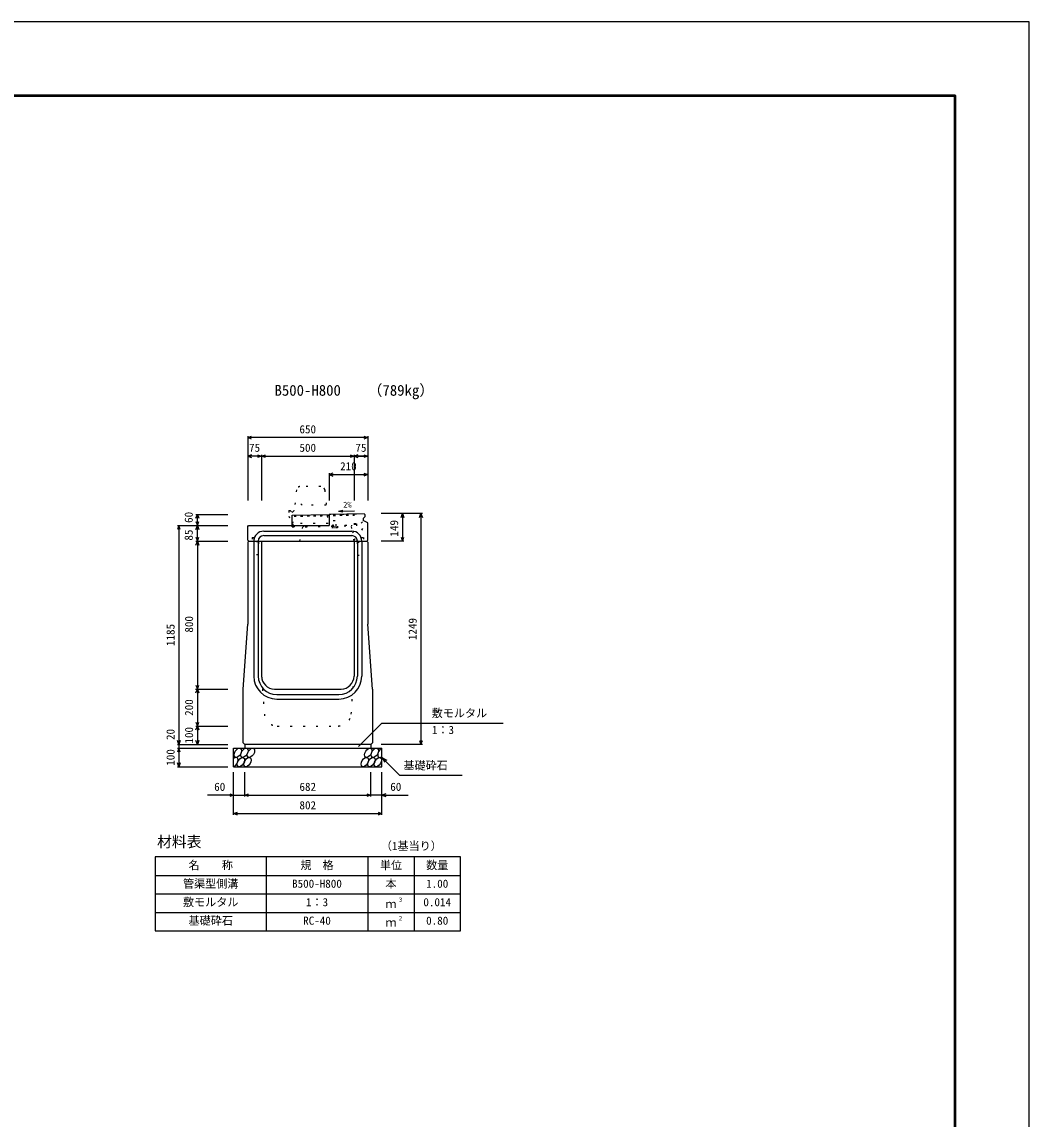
# Model space of a CAD drawing. Units: millimetres, scale not verified. Extents: x -12600 to 12600, y -5940 to 5940.
# Drawn here: x 7154 to 12600, y 5 to 5940 of the extents above; entities that cross this region are included whole.
import ezdxf
from ezdxf.enums import TextEntityAlignment as Align

# ---------------------------------------------------------------- set-up
doc = ezdxf.new("R2010")
doc.units = ezdxf.units.MM
doc.header["$LTSCALE"] = 40
doc.linetypes.add('DOTTED', pattern=[1.75, 0.25, -1.5])
for name, color, linetype, lineweight in [('0-0_DIM', 7, 'Continuous', 25), ('0-1_Defpoints', 5, 'Continuous', 25), ('0-2_HATCH', 6, 'DOTTED', 25), ('0-3_HYO', 3, 'Continuous', 25), ('0-4_HYO2', 4, 'Continuous', 25), ('0-5_OUTLINE', 3, 'Continuous', 25), ('0-6_OUTLINE2', 4, 'DOTTED', 25), ('0-7_TXT', 7, 'Continuous', 25), ('0-8_WAKU', 3, 'Continuous', 25)]:
    doc.layers.add(name, color=color, linetype=linetype, lineweight=lineweight)
doc.styles.add('ＭＳ ゴシック', font='')
doc.styles.get('ＭＳ ゴシック').set_extended_font_data('MS Gothic')

msp = doc.modelspace()

# ---------------------------------------------------------------- linework, layer by layer
at = {"layer": '0-0_DIM'}
for p, q in [((8375, 3698.96), (8375, 3351.46)), ((9025, 3691.46), (8375, 3691.46)), ((9025, 3698.96), (9025, 3351.46)), ((8450, 3591.46), (8375, 3591.46)), ((8450, 3598.96), (8450, 3351.46)), ((8450, 3591.46), (8950, 3591.46)), ((8950, 3598.96), (8950, 3351.46)), ((9025, 3591.46), (8950, 3591.46)), ((8970, 3591.46), (9025, 3591.46)), ((8815, 3498.96), (8815, 3351.46)), ((8815, 3491.46), (9025, 3491.46)), ((8095.5, 3276.46), (8268, 3276.46)), ((8103, 3216.46), (8103, 3276.46)), ((9319.5, 3280.46), (9097, 3280.46)), ((9212, 3280.46), (9212, 3131.46)), ((9312, 3280.46), (9312, 2031.46)), ((7995.5, 3216.46), (8268, 3216.46)), ((8003, 3216.46), (8003, 2031.46)), ((8103, 3131.46), (8103, 3216.46)), ((8095.5, 3131.46), (8268, 3131.46)), ((9219.5, 3131.46), (9097, 3131.46)), ((8092.25, 2331.46), (8264.75, 2331.46)), ((8095.5, 2331.46), (8268, 2331.46)), ((8974.77, 2020.65), (9101, 2146.89)), ((9101, 2146.89), (9755.81, 2146.89)), ((8095.5, 2131.46), (8268, 2131.46)), ((8103, 2131.46), (8103, 2031.46)), ((7995.5, 2031.46), (8268, 2031.46)), ((8003, 2031.46), (8003, 2011.46)), ((9319.5, 2031.46), (9097, 2031.46)), ((7995.5, 2011.46), (8268, 2011.46)), ((8003, 2011.46), (8003, 1911.46)), ((9101, 1961.46), (9196.76, 1865.71)), ((9101, 1961.46), (9126.98, 1946.46)), ((9101, 1961.46), (9116, 1935.48)), ((7995.5, 1911.46), (8268, 1911.46)), ((8299, 1650.1), (8299, 1881.46)), ((8359, 1750.1), (8359, 1881.46)), ((9041, 1750.1), (9041, 1881.46)), ((9101, 1650.1), (9101, 1881.46)), ((9196.76, 1865.71), (9534.31, 1865.71)), ((8299, 1757.6), (8157.21, 1757.6)), ((8299, 1757.6), (8359, 1757.6)), ((8359, 1757.6), (9041, 1757.6)), ((9101, 1757.6), (9041, 1757.6)), ((9101, 1757.6), (9242.79, 1757.6)), ((8299, 1657.6), (9101, 1657.6))]:
    msp.add_line(p, q, dxfattribs=at)
for points in [[(8396.14, 3683.77), (8375, 3691.46), (8396.14, 3699.16)], [(9003.86, 3699.16), (9025, 3691.46), (9003.86, 3683.77)], [(8396.14, 3599.16), (8375, 3591.46), (8396.14, 3583.77)], [(8428.86, 3599.16), (8450, 3591.46), (8428.86, 3583.77)], [(8471.14, 3583.77), (8450, 3591.46), (8471.14, 3599.16)], [(8928.86, 3599.16), (8950, 3591.46), (8928.86, 3583.77)], [(8971.14, 3599.16), (8950, 3591.46), (8971.14, 3583.77)], [(9003.86, 3599.16), (9025, 3591.46), (9003.86, 3583.77)], [(8836.14, 3499.16), (8815, 3491.46), (8836.14, 3483.77)], [(9003.86, 3499.16), (9025, 3491.46), (9003.86, 3483.77)], [(8095.3, 3255.32), (8103, 3276.46), (8110.7, 3255.32)], [(9204.3, 3259.32), (9212, 3280.46), (9219.7, 3259.32)], [(9304.3, 3259.32), (9312, 3280.46), (9319.7, 3259.32)], [(8010.7, 3195.32), (8003, 3216.46), (7995.3, 3195.32)], [(8095.3, 3237.61), (8103, 3216.46), (8110.7, 3237.61)], [(8095.3, 3195.32), (8103, 3216.46), (8110.7, 3195.32)], [(8095.3, 3152.61), (8103, 3131.46), (8110.7, 3152.61)], [(9204.3, 3152.61), (9212, 3131.46), (9219.7, 3152.61)], [(8095.3, 3110.32), (8103, 3131.46), (8110.7, 3110.32)], [(8103, 3131.46), (8103, 2331.46), (8103, 2131.46)], [(8095.3, 2352.61), (8103, 2331.46), (8110.7, 2352.61)], [(8095.3, 2310.32), (8103, 2331.46), (8110.7, 2310.32)], [(8095.3, 2152.61), (8103, 2131.46), (8110.7, 2152.61)], [(8095.3, 2110.32), (8103, 2131.46), (8110.7, 2110.32)], [(8010.7, 2052.61), (8003, 2031.46), (7995.3, 2052.61)], [(8110.7, 2052.61), (8103, 2031.46), (8095.3, 2052.61)], [(9304.3, 2052.61), (9312, 2031.46), (9319.7, 2052.61)], [(8010.7, 1990.32), (8003, 2011.46), (7995.3, 1990.32)], [(8010.7, 1932.61), (8003, 1911.46), (7995.3, 1932.61)], [(8277.86, 1765.29), (8299, 1757.6), (8277.86, 1749.9)], [(8380.14, 1749.9), (8359, 1757.6), (8380.14, 1765.29)], [(9019.86, 1765.29), (9041, 1757.6), (9019.86, 1749.9)], [(9122.14, 1765.29), (9101, 1757.6), (9122.14, 1749.9)], [(8320.14, 1649.9), (8299, 1657.6), (8320.14, 1665.29)], [(9079.86, 1665.29), (9101, 1657.6), (9079.86, 1649.9)]]:
    msp.add_lwpolyline(points, dxfattribs=at)
at = {"layer": '0-1_Defpoints'}
msp.add_lwpolyline([(-4200, -5940), (12600, -5940), (12600, 5940), (-4200, 5940)], close=True, dxfattribs=at)
at = {"layer": '0-2_HATCH', "linetype": 'Continuous'}
for p, q in [((8615, 3272.65), (8815, 3276.46)), ((8616.23, 3208.16), (8615, 3272.65))]:
    msp.add_line(p, q, dxfattribs=at)
at = {"layer": '0-2_HATCH'}
for p, q in [((8620.64, 3212.75), (8619.5, 3272.74)), ((8627.3, 3272.89), (8628.44, 3212.9)), ((8630.8, 3272.96), (8631.94, 3212.97)), ((8634.3, 3273.02), (8635.44, 3213.03)), ((8662.59, 3273.56), (8663.74, 3213.57)), ((8666.09, 3273.63), (8667.24, 3213.64)), ((8669.59, 3273.69), (8670.74, 3213.71)), ((8697.89, 3274.23), (8699.03, 3214.24)), ((8701.39, 3274.3), (8702.53, 3214.31)), ((8704.89, 3274.37), (8706.03, 3214.38)), ((8733.18, 3274.9), (8734.32, 3214.92)), ((8736.68, 3274.97), (8737.82, 3214.98)), ((8740.18, 3275.04), (8741.32, 3215.05)), ((8768.47, 3275.58), (8769.62, 3215.59)), ((8771.97, 3275.64), (8773.12, 3215.66)), ((8775.47, 3275.71), (8776.62, 3215.72)), ((8804.17, 3276.26), (8805.31, 3216.27)), ((8807.27, 3276.32), (8808.41, 3216.33)), ((8811.17, 3276.39), (8812.31, 3216.4)), ((8815, 3276.46), (8963.94, 3279.3)), ((8839.06, 3276.92), (8840.2, 3216.93)), ((8842.56, 3276.99), (8843.79, 3212.5)), ((8846.06, 3277.05), (8847.2, 3217.07)), ((8874.36, 3277.59), (8875.5, 3217.6)), ((8877.85, 3277.66), (8879, 3217.67)), ((8881.35, 3277.73), (8882.5, 3217.74)), ((8910.05, 3278.27), (8911.19, 3218.28)), ((8913.15, 3278.33), (8914.38, 3213.84)), ((8917.05, 3278.41), (8918.19, 3218.42)), ((8944.94, 3278.94), (8946.09, 3218.95)), ((8948.44, 3279), (8949.58, 3219.02)), ((8953.08, 3219.08), (8951.94, 3279.07)), ((8960.58, 3219.23), (8959.44, 3279.21)), ((8965.17, 3214.81), (8963.94, 3279.3)), ((8616.23, 3208.16), (8965.17, 3214.81)), ((8620.64, 3212.75), (8960.58, 3219.23)), ((8676.96, 3213.82), (8677.05, 3209.32)), ((8832.32, 3212.28), (8860.01, 3212.81)), ((8832.32, 3212.28), (8832.51, 3202.28)), ((8837.62, 3242.39), (8853.61, 3242.69)), ((8838.19, 3212.39), (8837.62, 3242.39)), ((8840.7, 3212.44), (8840.89, 3202.44)), ((8851.67, 3212.65), (8851.86, 3202.65)), ((8854.18, 3212.7), (8853.61, 3242.69)), ((8860.01, 3212.81), (8860.2, 3202.81)), ((8935.59, 3218.75), (8935.67, 3214.25)), ((8860.2, 3202.81), (8832.51, 3202.28))]:
    msp.add_line(p, q, dxfattribs=at)
at = {"layer": '0-2_HATCH', "linetype": 'Continuous'}
for centre, start_param, end_param in [((8303.3, 1936.46), 3.7419964, 7.318141), ((9098, 1986.46), 0.6666252, 4.1103269)]:
    msp.add_ellipse(centre, major_axis=(14.54, 23.54), ratio=0.5792, start_param=start_param, end_param=end_param, dxfattribs=at)
for centre in [(8321.89, 1986.46), (8338.77, 1936.46), (8357.37, 1986.46), (8374.25, 1936.46), (8392.84, 1986.46), (9008.45, 1936.46), (9027.05, 1986.46), (9043.93, 1936.46), (9062.52, 1986.46), (9079.41, 1936.46)]:
    msp.add_ellipse(centre, major_axis=(14.54, 23.54), ratio=0.5792, dxfattribs=at)
at = {"layer": '0-3_HYO'}
for p, q in [((8475, 1423.36), (8475, 1023.36)), ((9025, 1423.36), (9025, 1023.36)), ((9275, 1423.36), (9275, 1023.36)), ((7875, 1323.36), (9525, 1323.36))]:
    msp.add_line(p, q, dxfattribs=at)
msp.add_lwpolyline([(7875, 1023.36), (9525, 1023.36), (9525, 1423.36), (7875, 1423.36)], close=True, dxfattribs=at)
at = {"layer": '0-4_HYO2'}
for p, q in [((7875, 1223.36), (9525, 1223.36)), ((7875, 1123.36), (9525, 1123.36))]:
    msp.add_line(p, q, dxfattribs=at)
at = {"layer": '0-5_OUTLINE', "linetype": 'DOTTED'}
for p, q in [((8638.19, 3408.41), (8627, 3296.46)), ((8770.46, 3426.41), (8656.66, 3426.41)), ((8791.8, 3408.45), (8810, 3226.46)), ((8597, 3296.46), (8597, 3266.46)), ((8597, 3296.46), (8605, 3296.46)), ((8597, 3266.46), (8620, 3226.46)), ((8605, 3296.46), (8615, 3286.46)), ((8810, 3226.46), (8620, 3226.46))]:
    msp.add_line(p, q, dxfattribs=at)
at = {"layer": '0-5_OUTLINE'}
for p, q in [((9004, 3280.06), (8815, 3276.46)), ((8815, 3276.46), (8815, 3216.46)), ((8375, 3211.46), (8380, 3216.46)), ((8375, 3137.46), (8375, 3211.46)), ((8380, 3216.46), (8815, 3216.46)), ((9000, 3253.46), (9009, 3263.46)), ((9000, 3253.46), (9000, 3243.46)), ((9025, 3230.46), (9000, 3243.46)), ((9025, 3137.46), (9025, 3230.46)), ((8375, 3137.46), (8381, 3131.46)), ((8375, 3125.46), (8381, 3131.46)), ((8375, 3125.46), (8375, 2681.46)), ((8381, 3131.46), (9019, 3131.46)), ((8450, 3131.46), (8450, 2401.46)), ((8950, 3131.46), (8950, 2401.46)), ((9019, 3131.46), (9025, 3137.46)), ((9019, 3131.46), (9025, 3125.46)), ((9025, 3125.46), (9025, 2681.46)), ((8350, 2331.46), (8375, 2681.46)), ((9050, 2331.46), (9025, 2681.46)), ((8350, 2040.46), (8350, 2331.46)), ((8520, 2331.46), (8880, 2331.46)), ((9050, 2331.46), (9050, 2040.46)), ((8350, 2040.46), (8359, 2031.46)), ((9041, 2031.46), (8359, 2031.46)), ((8359, 2031.46), (8359, 2011.46)), ((9041, 2031.46), (9050, 2040.46)), ((9041, 2031.46), (9041, 2011.46)), ((8299, 2011.46), (9101, 2011.46)), ((8299, 1911.46), (8299, 2011.46)), ((9101, 1911.46), (9101, 2011.46)), ((8299, 1911.46), (9101, 1911.46))]:
    msp.add_line(p, q, dxfattribs=at)
at = {"layer": '0-5_OUTLINE', "linetype": 'DOTTED'}
msp.add_lwpolyline([(8615, 3286.46), (8625, 3296.46), (8627, 3296.46)], dxfattribs=at)
at = {"layer": '0-5_OUTLINE'}
msp.add_lwpolyline([(9004, 3280.06), (9009, 3275.16), (9009, 3263.46)], dxfattribs=at)
at = {"layer": '0-5_OUTLINE', "linetype": 'DOTTED'}
for centre, start, end in [((8658.1, 3406.46), 94.13229, 174.40835), ((8771.9, 3406.46), 4.08463, 93.6009)]:
    msp.add_arc(centre, 20, start, end, dxfattribs=at)
at = {"layer": '0-5_OUTLINE'}
for centre, start, end in [((8520, 2401.46), 180, 270), ((8880, 2401.46), 270, 0)]:
    msp.add_arc(centre, 70, start, end, dxfattribs=at)
at = {"layer": '0-6_OUTLINE2'}
for p, q in [((8620, 3226.46), (8627, 3296.46)), ((8671.7, 3209.22), (8655, 3131.46)), ((8950, 3131.46), (8935.67, 3214.25)), ((8942.3, 3175.94), (9001.44, 3242.71)), ((8949.26, 3135.76), (9023.39, 3231.3)), ((8399, 3151.46), (8411, 3151.46)), ((8399, 3151.46), (8399, 3126.46)), ((8411, 3151.46), (8411, 3126.46)), ((8989, 3151.46), (9001, 3151.46)), ((8989, 3151.46), (8989, 3126.46)), ((9001, 3151.46), (9001, 3126.46)), ((8433, 3126.96), (8376.5, 3126.96)), ((8433, 3126.96), (8433, 3056.96)), ((8967, 3126.46), (9024, 3126.46)), ((8433, 3056.96), (8375, 3056.96)), ((8450, 2401.46), (8465.2, 2196.29)), ((8934.8, 2196.29), (8950, 2401.46)), ((8535.01, 2131.46), (8864.99, 2131.46))]:
    msp.add_line(p, q, dxfattribs=at)
at = {"layer": '0-6_OUTLINE2', "linetype": 'Continuous'}
for p, q in [((8462, 3185.46), (8938, 3185.46)), ((8462, 3161.46), (8938, 3161.46)), ((8408, 3131.46), (8408, 2401.46)), ((8432, 3131.46), (8432, 2401.46)), ((8968, 3131.46), (8968, 2401.46)), ((8992, 3131.46), (8992, 2401.46)), ((8532, 2301.46), (8868, 2301.46)), ((8532, 2277.46), (8868, 2277.46))]:
    msp.add_line(p, q, dxfattribs=at)
at = {"layer": '0-6_OUTLINE2'}
for points in [[(8800, 3326.46), (8670, 3326.46), (8633, 3356.46)], [(8967, 3126.46), (8967, 3056.46), (9025, 3056.46)]]:
    msp.add_lwpolyline(points, dxfattribs=at)
at = {"layer": '0-6_OUTLINE2', "linetype": 'Continuous'}
for centre, radius, start, end in [((8462, 3131.46), 54, 90, 180), ((8462, 3131.46), 30, 90, 180), ((8938, 3131.46), 54, 0, 90), ((8938, 3131.46), 30, 0, 90), ((8532, 2401.46), 124, 180, 270), ((8532, 2401.46), 100, 180, 270), ((8868, 2401.46), 100, 270, 0), ((8868, 2401.46), 124, 270, 0)]:
    msp.add_arc(centre, radius, start, end, dxfattribs=at)
at = {"layer": '0-6_OUTLINE2'}
for centre, start, end in [((8535.01, 2201.46), 184.23639, 270), ((8864.99, 2201.46), 270, 355.76361)]:
    msp.add_arc(centre, 70, start, end, dxfattribs=at)
at = {"layer": '0-7_TXT'}
for q in [(8889.78, 3298.88), (8952.06, 3295.9), (8889.93, 3290.54)]:
    msp.add_line((8866.22, 3294.26), q, dxfattribs=at)
at = {"layer": '0-8_WAKU', "lineweight": 50}
msp.add_lwpolyline([(-3800, -5540), (12200, -5540), (12200, 5540), (-3800, 5540)], close=True, dxfattribs=at)

# ---------------------------------------------------------------- texts
at = {"layer": '0-0_DIM', "style": 'ＭＳ ゴシック'}
for s, p in [('650', (8655, 3701.46)), ('75', (8382.5, 3601.46)), ('500', (8655, 3601.46)), ('75', (8957.5, 3601.46)), ('210', (8875, 3501.46)), ('敷モルタル', (9369.94, 2165.62)), ('1：3', (9370.94, 2074.93)), ('基礎砕石', (9217.32, 1882.88)), ('60', (8194, 1767.6)), ('682', (8655, 1767.6)), ('60', (9146, 1767.6)), ('802', (8655, 1667.6))]:
    msp.add_text(s, height=43.99, dxfattribs=at).set_placement(p, align=Align.BOTTOM_LEFT)
for s, p in [('60', (8091.16, 3230.08)), ('149', (9202, 3155.96)), ('85', (8091.16, 3134.32)), ('1185', (7993, 2563.96)), ('800', (8093, 2636.46)), ('1249', (9302, 2595.96)), ('200', (8093, 2186.46)), ('20', (7993, 2055.78)), ('100', (8093, 2036.46)), ('100', (7993, 1916.46))]:
    msp.add_text(s, height=43.99, rotation=90, dxfattribs=at).set_placement(p, align=Align.BOTTOM_LEFT)
at = {"layer": '0-7_TXT', "style": 'ＭＳ ゴシック'}
for s, height, p in [('B500-H800', 58.65, (8520, 3900.44)), ('（789kg）', 58.65, (9023.7, 3900.44)), ('2%', 32.99, (8891.57, 3302.01)), ('材料表', 58.65, (7885, 1458.36)), ('（1基当り）', 43.99, (9095, 1447.36)), ('名\u3000\u3000称', 43.99, (8055, 1343.36)), ('規\u3000格', 43.99, (8660, 1343.36)), ('単位', 43.99, (9090, 1343.36)), ('数量', 43.99, (9340, 1343.36)), ('管渠型側溝', 43.99, (8025, 1243.36)), ('本', 43.99, (9120, 1243.36)), ('B500-H800', 43.99, (8615, 1243.36)), ('1.00', 43.99, (9340, 1243.36)), ('敷モルタル', 43.99, (8025, 1143.36)), ('1：3', 43.99, (8690, 1143.36)), ('３', 21.99, (9185.54, 1173.73)), ('0.014', 43.99, (9325, 1143.36)), ('ｍ', 43.99, (9120, 1133.36)), ('基礎砕石', 43.99, (8055, 1043.36)), ('RC-40', 43.99, (8675, 1043.36)), ('ｍ', 43.99, (9120, 1033.36)), ('２', 21.99, (9185.54, 1073.73)), ('0.80', 43.99, (9340, 1043.36))]:
    msp.add_text(s, height=height, dxfattribs=at).set_placement(p, align=Align.BOTTOM_LEFT)

doc.saveas('drawing.dxf')
